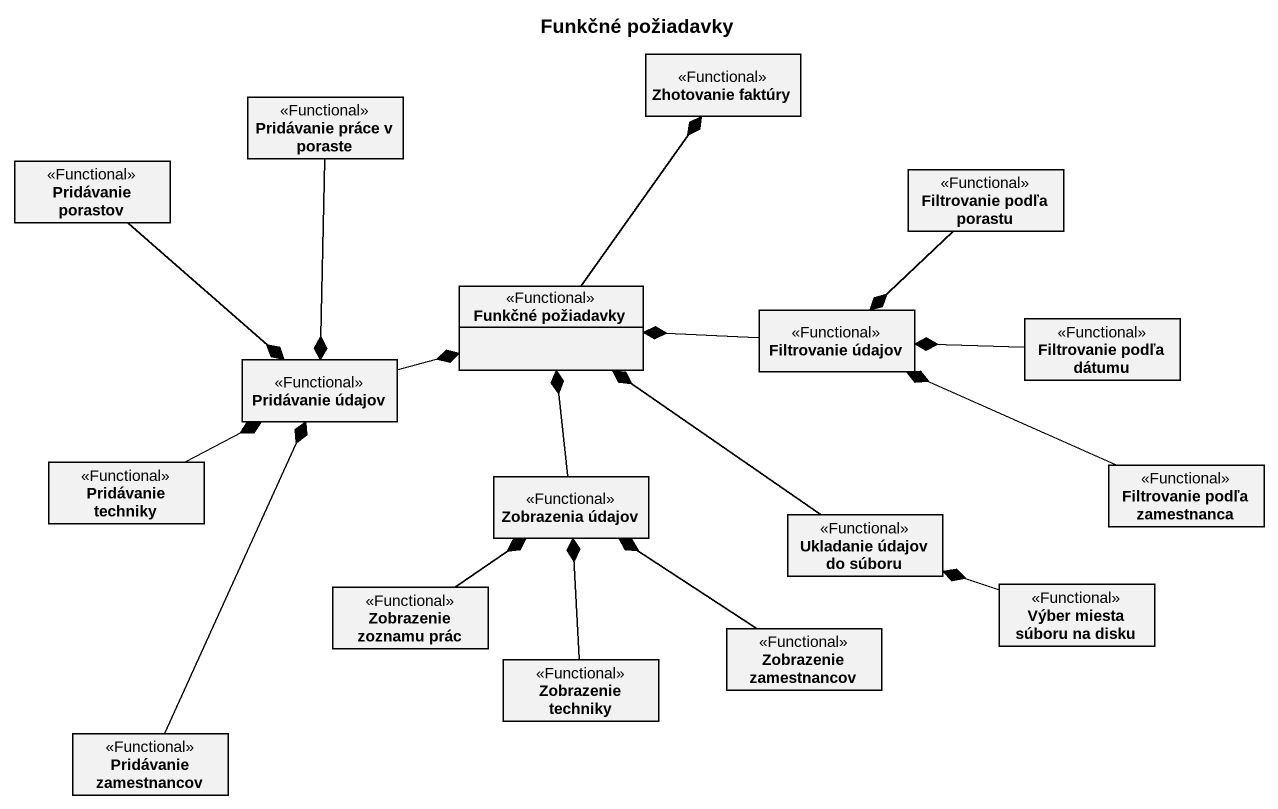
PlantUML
@startuml
title Funkčné požiadavky
hide circle
hide empty members
class "Zhotovanie faktúry" as Zhotovanie_faktúry <<Functional>>
class "Pridávanie práce v poraste" as Pridávanie_práce_v_poraste <<Functional>>
class "Pridávanie porastov" as Pridávanie_porastov <<Functional>>
class "Filtrovanie podľa porastu" as Filtrovanie_podľa_porastu <<Functional>>
class "Funkčné požiadavky" as Funkčné_požiadavky <<Functional>>
class "Filtrovanie údajov" as Filtrovanie_údajov <<Functional>>
class "Filtrovanie podľa dátumu" as Filtrovanie_podľa_dátumu <<Functional>>
class "Pridávanie údajov" as Pridávanie_údajov <<Functional>>
class "Pridávanie techniky" as Pridávanie_techniky <<Functional>>
class "Zobrazenia údajov" as Zobrazenia_údajov <<Functional>>
class "Filtrovanie podľa zamestnanca" as Filtrovanie_podľa <<Functional>>
class "Ukladanie údajov do súboru" as Ukladanie_údajov_do_súboru <<Functional>>
class "Zobrazenie zoznamu prác" as Zobrazenie_zoznamu_prác <<Functional>>
class "Výber miesta súboru na disku" as Výber_miesta_súboru_na_disku <<Functional>>
class "Zobrazenie techniky" as Zobrazenie_techniky <<Functional>>
class "Zobrazenie zamestnancov" as Zobrazenie_zamestnancov <<Functional>>
class "Pridávanie zamestnancov" as Pridávanie_zamestnancov <<Functional>>
Pridávanie_práce_v_poraste --* Pridávanie_údajov
Pridávanie_porastov --* Pridávanie_údajov
Filtrovanie_podľa_porastu --* Filtrovanie_údajov
Funkčné_požiadavky -up-* Zhotovanie_faktúry
Filtrovanie_údajov -left-* Funkčné_požiadavky
Filtrovanie_podľa_dátumu -left-* Filtrovanie_údajov
Pridávanie_údajov -right-* Funkčné_požiadavky
Pridávanie_techniky -right-* Pridávanie_údajov
Zobrazenia_údajov -up-* Funkčné_požiadavky
Filtrovanie_podľa -left-* Filtrovanie_údajov
Ukladanie_údajov_do_súboru -up-* Funkčné_požiadavky
Zobrazenie_zoznamu_prác -up-* Zobrazenia_údajov
Výber_miesta_súboru_na_disku -left-* Ukladanie_údajov_do_súboru
Zobrazenie_techniky -up-* Zobrazenia_údajov
Zobrazenie_zamestnancov -up-* Zobrazenia_údajov
Pridávanie_zamestnancov -up-* Pridávanie_údajov
@enduml
